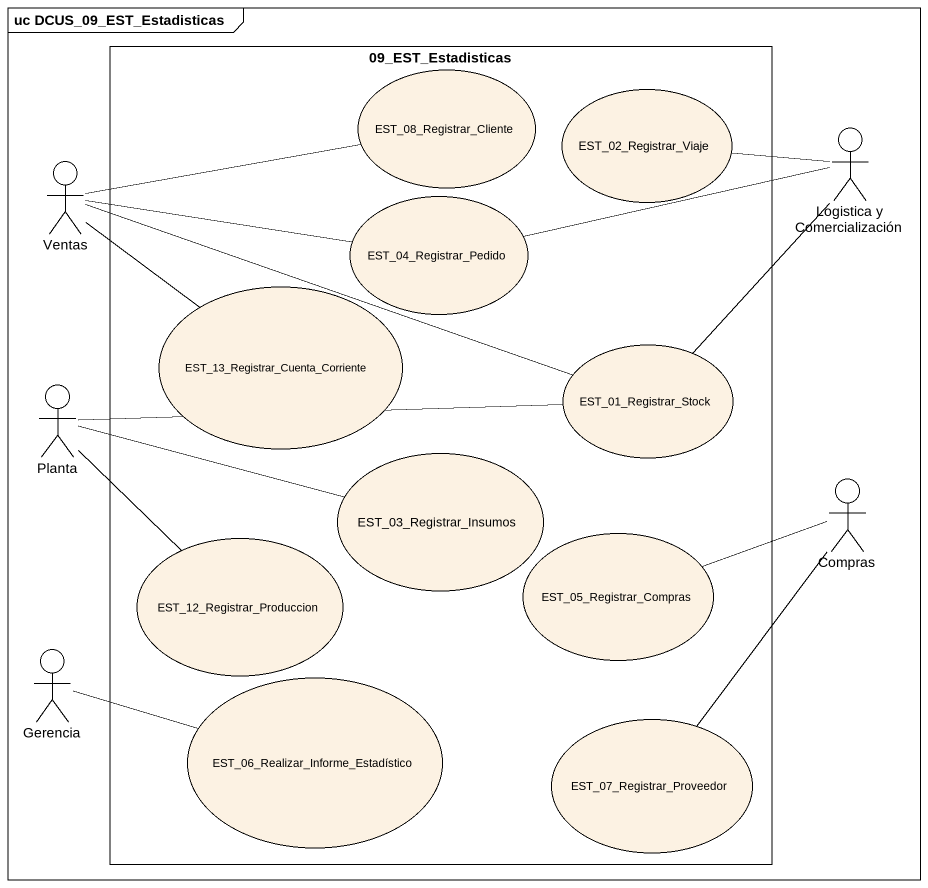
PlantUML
@startuml
mainframe uc DCUS_09_EST_Estadisticas
rectangle "09_EST_Estadisticas" as r09_EST_Estadisticas {
  usecase EST_08_Registrar_Cliente
  usecase EST_02_Registrar_Viaje
  usecase EST_04_Registrar_Pedido
  usecase "EST_13_Registrar_Cuenta_Corriente" as EST_13_Registrar_Cuenta
  usecase EST_01_Registrar_Stock
  usecase EST_03_Registrar_Insumos
  usecase EST_12_Registrar_Produccion
  usecase EST_05_Registrar_Compras
  usecase "EST_06_Realizar_Informe_Estadístico" as EST_06_Realizar_Informe
  usecase EST_07_Registrar_Proveedor
}
actor "Logistica y Comercialización" as Logistica_y_Comercialización
actor Ventas
actor Planta
actor Compras
actor Gerencia
Logistica_y_Comercialización -left- EST_02_Registrar_Viaje
Logistica_y_Comercialización -left- EST_04_Registrar_Pedido
Logistica_y_Comercialización -- EST_01_Registrar_Stock
Ventas -right- EST_08_Registrar_Cliente
Ventas -right- EST_04_Registrar_Pedido
Ventas -- EST_13_Registrar_Cuenta
Ventas -right- EST_01_Registrar_Stock
Planta -right- EST_01_Registrar_Stock
Planta -right- EST_03_Registrar_Insumos
Planta -- EST_12_Registrar_Produccion
Compras -left- EST_05_Registrar_Compras
Compras -- EST_07_Registrar_Proveedor
Gerencia -right- EST_06_Realizar_Informe
@enduml
